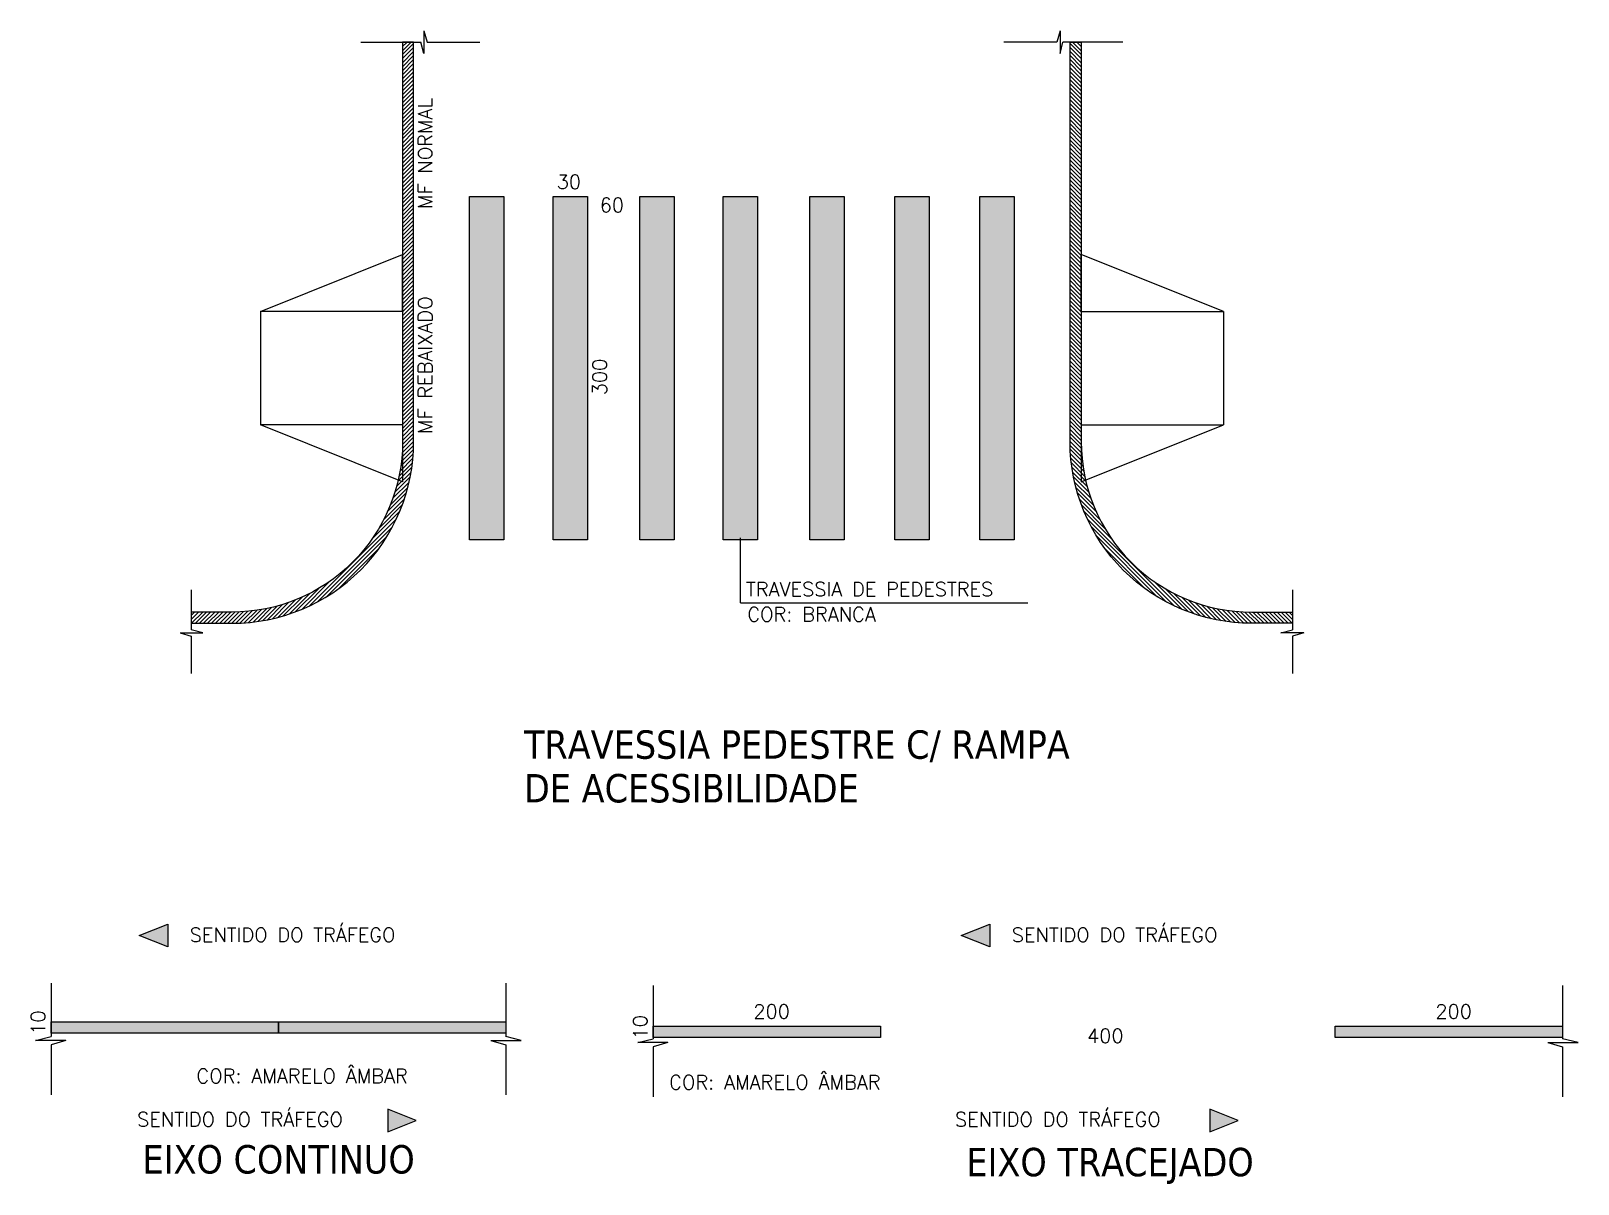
# Model space of a CAD drawing. Header units: inches. Extents: x -156 to 726, y -78 to 271.
# Drawn here: x 562.2 to 725.6, y 148.9 to 270.6 of the extents above; entities that cross this region are included whole.
import ezdxf

# ---------------------------------------------------------------- set-up
doc = ezdxf.new("R2010")
doc.units = ezdxf.units.IN
doc.header["$MEASUREMENT"] = 0
for name, color, linetype in [('COTAS', 6, 'Continuous'), ('HORIZONT', 5, 'Continuous'), ('TEXTOS02', 2, 'Continuous'), ('URB-NOME_RUAS', 2, 'Continuous')]:
    doc.layers.add(name, color=color, linetype=linetype)
doc.styles.add('REGUA80', font='TAHOMA.TTF', dxfattribs={"width": 1.5, "height": 35})
doc.styles.add('ROMANS', font='', dxfattribs={"height": 0.2})
doc.styles.get('ROMANS').set_extended_font_data('romans.shx')

# ---------------------------------------------------------------- blocks, each defined once
blk = doc.blocks.new('ST')
at = {"layer": 'COTAS', "linetype": 'Continuous'}
blk.add_hatch(color=256, dxfattribs=at).paths.add_polyline_path([(0, 0), (-1, -2.51), (1, -2.51)])
blk.add_lwpolyline([(0, 0), (-1, -2.51), (1, -2.51), (0, 0)], close=True, dxfattribs=at)
blk = doc.blocks.new('VD_ANONYM_C67')
at = {"color": 0, "linetype": 'Continuous'}
for p, q in [((7839.66, 1621.01), (7840.42, 1621.77)), ((7839.66, 1621.37), (7840.06, 1621.77)), ((7839.66, 1621.72), (7839.71, 1621.77)), ((7839.66, 1620.66), (7840.64, 1621.64)), ((7839.66, 1620.31), (7840.64, 1621.28)), ((7839.66, 1619.95), (7840.64, 1620.93)), ((7839.66, 1619.6), (7840.64, 1620.58)), ((7839.66, 1619.25), (7840.64, 1620.22)), ((7839.66, 1618.89), (7840.64, 1619.87)), ((7839.66, 1618.54), (7840.64, 1619.51)), ((7839.66, 1618.19), (7840.64, 1619.16)), ((7839.66, 1617.83), (7840.64, 1618.81)), ((7839.66, 1617.48), (7840.64, 1618.45)), ((7839.66, 1617.13), (7840.64, 1618.1)), ((7839.66, 1616.77), (7840.64, 1617.75)), ((7839.66, 1616.42), (7840.64, 1617.39)), ((7839.66, 1616.06), (7840.64, 1617.04)), ((7839.66, 1615.71), (7840.64, 1616.69)), ((7839.66, 1615.36), (7840.64, 1616.33)), ((7839.66, 1615), (7840.64, 1615.98)), ((7839.66, 1614.65), (7840.64, 1615.63)), ((7839.66, 1614.3), (7840.64, 1615.27)), ((7839.66, 1613.94), (7840.64, 1614.92)), ((7839.66, 1613.59), (7840.64, 1614.56)), ((7839.66, 1613.24), (7840.64, 1614.21)), ((7839.66, 1612.88), (7840.64, 1613.86)), ((7839.66, 1612.53), (7840.64, 1613.5)), ((7839.66, 1612.18), (7840.64, 1613.15)), ((7839.66, 1611.82), (7840.64, 1612.8)), ((7839.66, 1611.47), (7840.64, 1612.44)), ((7839.66, 1611.11), (7840.64, 1612.09)), ((7839.66, 1610.76), (7840.64, 1611.74)), ((7839.66, 1610.41), (7840.64, 1611.38)), ((7839.66, 1610.05), (7840.64, 1611.03)), ((7839.66, 1609.7), (7840.64, 1610.68)), ((7839.66, 1609.35), (7840.64, 1610.32)), ((7839.66, 1608.99), (7840.64, 1609.97)), ((7839.66, 1608.64), (7840.64, 1609.61)), ((7839.66, 1608.29), (7840.64, 1609.26)), ((7839.66, 1607.93), (7840.64, 1608.91)), ((7839.66, 1607.58), (7840.64, 1608.55)), ((7839.66, 1607.23), (7840.64, 1608.2)), ((7839.66, 1606.87), (7840.64, 1607.85)), ((7839.66, 1606.52), (7840.64, 1607.49)), ((7839.66, 1606.17), (7840.64, 1607.14)), ((7839.66, 1605.81), (7840.64, 1606.79)), ((7839.66, 1605.46), (7840.64, 1606.43)), ((7839.66, 1605.1), (7840.64, 1606.08)), ((7839.66, 1604.75), (7840.64, 1605.73)), ((7839.66, 1604.4), (7840.64, 1605.37)), ((7839.66, 1604.04), (7840.64, 1605.02)), ((7839.66, 1603.69), (7840.64, 1604.67)), ((7839.66, 1603.34), (7840.64, 1604.31)), ((7839.66, 1602.98), (7840.64, 1603.96)), ((7839.66, 1602.63), (7840.64, 1603.6)), ((7839.66, 1602.28), (7840.64, 1603.25)), ((7839.66, 1601.92), (7840.64, 1602.9)), ((7839.66, 1601.57), (7840.64, 1602.54)), ((7839.66, 1601.22), (7840.64, 1602.19)), ((7839.66, 1600.86), (7840.64, 1601.84)), ((7839.66, 1600.51), (7840.64, 1601.48)), ((7839.66, 1600.15), (7840.64, 1601.13)), ((7839.66, 1599.8), (7840.64, 1600.78)), ((7839.66, 1599.45), (7840.64, 1600.42)), ((7839.66, 1599.09), (7840.64, 1600.07)), ((7839.66, 1598.74), (7840.64, 1599.72)), ((7839.66, 1598.39), (7840.64, 1599.36)), ((7839.66, 1598.03), (7840.64, 1599.01)), ((7839.66, 1597.68), (7840.64, 1598.65)), ((7839.66, 1597.33), (7840.64, 1598.3)), ((7839.66, 1596.97), (7840.64, 1597.95)), ((7839.66, 1596.62), (7840.64, 1597.59)), ((7839.66, 1596.27), (7840.64, 1597.24)), ((7839.66, 1595.91), (7840.64, 1596.89)), ((7839.66, 1595.56), (7840.64, 1596.53)), ((7839.66, 1595.2), (7840.64, 1596.18)), ((7839.66, 1594.85), (7840.64, 1595.83)), ((7839.66, 1594.5), (7840.64, 1595.47)), ((7839.66, 1594.14), (7840.64, 1595.12)), ((7839.66, 1593.79), (7840.64, 1594.77)), ((7839.66, 1593.44), (7840.64, 1594.41)), ((7839.66, 1593.08), (7840.64, 1594.06)), ((7839.66, 1592.73), (7840.64, 1593.7)), ((7839.66, 1592.38), (7840.64, 1593.35)), ((7839.66, 1592.02), (7840.64, 1593)), ((7839.66, 1591.67), (7840.64, 1592.64)), ((7839.66, 1591.32), (7840.64, 1592.29)), ((7839.66, 1590.96), (7840.64, 1591.94)), ((7839.66, 1590.61), (7840.64, 1591.58)), ((7839.66, 1590.26), (7840.64, 1591.23)), ((7839.66, 1589.9), (7840.64, 1590.88)), ((7839.66, 1589.55), (7840.64, 1590.52)), ((7839.66, 1589.19), (7840.64, 1590.17)), ((7839.66, 1588.84), (7840.64, 1589.82)), ((7839.66, 1588.49), (7840.64, 1589.46)), ((7839.66, 1588.13), (7840.64, 1589.11)), ((7839.66, 1587.78), (7840.64, 1588.76)), ((7839.66, 1587.43), (7840.64, 1588.4)), ((7839.66, 1587.07), (7840.64, 1588.05)), ((7839.66, 1586.72), (7840.64, 1587.69)), ((7839.66, 1586.36), (7840.64, 1587.34)), ((7839.56, 1584.85), (7840.62, 1585.91)), ((7839.6, 1585.24), (7840.64, 1586.28)), ((7839.63, 1585.63), (7840.64, 1586.63)), ((7839.65, 1586), (7840.64, 1586.99)), ((7839.26, 1583.13), (7840.48, 1584.35)), ((7839.36, 1583.58), (7840.53, 1584.76)), ((7839.44, 1584.02), (7840.57, 1585.15)), ((7839.51, 1584.44), (7840.6, 1585.54)), ((7838.81, 1581.63), (7840.24, 1583.05)), ((7838.99, 1582.16), (7840.34, 1583.5)), ((7839.14, 1582.65), (7840.42, 1583.93)), ((7838.34, 1580.45), (7839.99, 1582.1)), ((7838.6, 1581.06), (7840.13, 1582.58)), ((7836.94, 1577.99), (7839.41, 1580.45)), ((7837.58, 1578.98), (7839.64, 1581.04)), ((7838.02, 1579.77), (7839.83, 1581.58)), ((7831.45, 1572.14), (7839.13, 1579.82)), ((7832.16, 1572.5), (7838.77, 1579.11)), ((7832.98, 1572.97), (7838.3, 1578.29)), ((7834.04, 1573.67), (7837.6, 1577.23)), ((7830.23, 1571.63), (7832.29, 1573.69)), ((7830.82, 1571.86), (7833.28, 1574.33)), ((7827.34, 1570.85), (7828.62, 1572.13)), ((7827.77, 1570.93), (7829.11, 1572.28)), ((7828.22, 1571.03), (7829.64, 1572.46)), ((7828.69, 1571.14), (7830.21, 1572.67)), ((7829.17, 1571.28), (7830.82, 1572.93)), ((7829.69, 1571.44), (7831.5, 1573.25)), ((7821.07, 1571.3), (7821.37, 1571.6)), ((7821.07, 1570.95), (7821.72, 1571.6)), ((7821.1, 1570.63), (7822.08, 1571.6)), ((7821.45, 1570.63), (7822.43, 1571.6)), ((7821.81, 1570.63), (7822.78, 1571.6)), ((7822.16, 1570.63), (7823.14, 1571.6)), ((7822.51, 1570.63), (7823.49, 1571.6)), ((7822.87, 1570.63), (7823.84, 1571.6)), ((7823.22, 1570.63), (7824.2, 1571.6)), ((7823.58, 1570.63), (7824.55, 1571.6)), ((7823.93, 1570.63), (7824.91, 1571.61)), ((7824.28, 1570.63), (7825.27, 1571.62)), ((7824.64, 1570.63), (7825.64, 1571.64)), ((7824.99, 1570.63), (7826.03, 1571.67)), ((7825.36, 1570.65), (7826.42, 1571.71)), ((7825.73, 1570.67), (7826.83, 1571.76)), ((7826.12, 1570.7), (7827.25, 1571.83)), ((7826.51, 1570.74), (7827.69, 1571.91)), ((7826.92, 1570.79), (7828.14, 1572.01))]:
    blk.add_line(p, q, dxfattribs=at)

msp = doc.modelspace()

# ---------------------------------------------------------------- hatches: boundary and pattern name
at = {"layer": 'HORIZONT', "linetype": 'Continuous'}
h = msp.add_hatch(color=1, dxfattribs=at)
h.paths.add_polyline_path([(612.15, 253.15), (608.54, 253.15), (608.54, 216.91), (612.15, 216.91)])
h.paths.add_polyline_path([(620.97, 253.15), (617.36, 253.15), (617.36, 216.91), (620.97, 216.91)])
h.paths.add_polyline_path([(630.12, 253.15), (626.5, 253.15), (626.5, 216.91), (630.12, 216.91)])
h.paths.add_polyline_path([(638.93, 253.15), (635.31, 253.15), (635.31, 216.91), (638.93, 216.91)])
h.paths.add_polyline_path([(648.07, 253.15), (644.45, 253.15), (644.45, 216.91), (648.07, 216.91)])
h.paths.add_polyline_path([(653.43, 216.91), (657.05, 216.91), (657.05, 253.15), (653.43, 253.15)])
h.paths.add_polyline_path([(662.41, 216.91), (666.03, 216.91), (666.03, 253.15), (662.41, 253.15)])
for points in [[(588.35, 164.83), (564.35, 164.83), (564.35, 166.03), (588.35, 166.03)], [(612.35, 164.83), (588.35, 164.83), (588.35, 166.03), (612.35, 166.03)], [(651.92, 164.35), (627.92, 164.35), (627.92, 165.55), (651.92, 165.55)], [(723.92, 164.35), (699.92, 164.35), (699.92, 165.55), (723.92, 165.55)]]:
    msp.add_hatch(color=1, dxfattribs=at).paths.add_polyline_path(points)

# ---------------------------------------------------------------- linework, layer by layer
at = {"layer": 'HORIZONT', "color": 3, "linetype": 'Continuous'}
for p, q in [((603.7, 270.64), (604.04, 269.46)), ((603.7, 270.64), (603.7, 268.24)), ((670.87, 270.64), (670.52, 269.46)), ((670.87, 270.64), (670.87, 268.24)), ((597.05, 269.46), (603.4, 269.46)), ((603.7, 268.24), (603.4, 269.46)), ((604.04, 269.46), (609.62, 269.46)), ((670.52, 269.46), (664.95, 269.46)), ((670.87, 268.24), (671.17, 269.46)), ((677.51, 269.46), (671.17, 269.46)), ((579.14, 211.62), (579.14, 207.39)), ((579.14, 211.62), (579.14, 207.39)), ((695.42, 211.62), (695.42, 207.39)), ((695.42, 211.62), (695.42, 207.39)), ((577.97, 207.09), (580.37, 207.09)), ((577.97, 207.09), (579.14, 206.74)), ((580.37, 207.09), (579.14, 207.39)), ((579.14, 206.74), (579.14, 202.78)), ((694.19, 207.09), (695.42, 207.39)), ((696.59, 207.09), (694.19, 207.09)), ((696.59, 207.09), (695.42, 206.74)), ((695.42, 206.74), (695.42, 202.78)), ((564.35, 170.1), (564.35, 164.45)), ((612.35, 170.1), (612.35, 164.45)), ((627.92, 169.86), (627.92, 164.22)), ((723.92, 169.86), (723.92, 164.22)), ((723.92, 169.86), (723.92, 164.22)), ((562.71, 164.05), (564.35, 164.45)), ((565.91, 164.05), (562.71, 164.05)), ((565.91, 164.05), (564.35, 163.6)), ((564.35, 163.6), (564.35, 158.32)), ((610.79, 164.05), (612.35, 163.6)), ((610.79, 164.05), (613.99, 164.05)), ((613.99, 164.05), (612.35, 164.45)), ((612.35, 163.6), (612.35, 158.32)), ((626.29, 163.82), (627.92, 164.22)), ((629.48, 163.82), (626.29, 163.82)), ((629.48, 163.82), (627.92, 163.36)), ((627.92, 163.36), (627.92, 158.08)), ((722.36, 163.82), (723.92, 163.36)), ((722.36, 163.82), (725.56, 163.82)), ((725.56, 163.82), (723.92, 164.22)), ((723.92, 163.36), (723.92, 158.08))]:
    msp.add_line(p, q, dxfattribs=at)
at = {"layer": 'HORIZONT', "linetype": 'Continuous'}
for p, q in [((608.54, 216.91), (608.54, 253.15)), ((608.54, 253.15), (612.15, 253.15)), ((612.15, 253.15), (612.15, 216.91)), ((617.36, 216.91), (617.36, 253.15)), ((617.36, 253.15), (620.97, 253.15)), ((620.97, 253.15), (620.97, 216.91)), ((626.5, 216.91), (626.5, 253.15)), ((626.5, 253.15), (630.12, 253.15)), ((630.12, 253.15), (630.12, 216.91)), ((635.31, 216.91), (635.31, 253.15)), ((635.31, 253.15), (638.93, 253.15)), ((638.93, 253.15), (638.93, 216.91)), ((644.45, 216.91), (644.45, 253.15)), ((644.45, 253.15), (648.07, 253.15)), ((648.07, 253.15), (648.07, 216.91)), ((653.43, 216.91), (653.43, 253.15)), ((653.43, 253.15), (657.05, 253.15)), ((657.05, 253.15), (657.05, 216.91)), ((662.41, 216.91), (662.41, 253.15)), ((662.41, 253.15), (666.03, 253.15)), ((666.03, 253.15), (666.03, 216.91)), ((586.45, 241.03), (601.45, 247.03)), ((601.45, 241.03), (601.45, 247.03)), ((673.11, 241.03), (673.11, 247.03)), ((688.11, 241.03), (673.11, 247.03)), ((601.45, 241.03), (586.45, 241.03)), ((586.45, 241.03), (586.45, 229.03)), ((601.45, 241.03), (601.45, 229.03)), ((673.11, 241.03), (688.11, 241.03)), ((673.11, 241.03), (673.11, 229.03)), ((688.11, 241.03), (688.11, 229.03)), ((601.45, 229.03), (586.45, 229.03)), ((601.45, 223.03), (586.45, 229.03)), ((601.45, 229.03), (601.45, 223.03)), ((673.11, 229.03), (688.11, 229.03)), ((673.11, 229.03), (673.11, 223.03)), ((673.11, 223.03), (688.11, 229.03)), ((612.15, 216.91), (608.54, 216.91)), ((620.97, 216.91), (617.36, 216.91)), ((630.12, 216.91), (626.5, 216.91)), ((638.93, 216.91), (635.31, 216.91)), ((648.07, 216.91), (644.45, 216.91)), ((657.05, 216.91), (653.43, 216.91)), ((666.03, 216.91), (662.41, 216.91))]:
    msp.add_line(p, q, dxfattribs=at)
for points in [[(602.63, 227.27), (602.63, 269.46), (601.46, 269.46), (601.46, 227.27, -0.414214), (583.46, 209.27), (579.14, 209.27), (579.14, 208.1), (583.46, 208.1, 0.414214), (602.63, 227.27)], [(671.93, 227.27), (671.93, 269.46), (673.1, 269.46), (673.1, 227.27, 0.414214), (691.1, 209.27), (695.42, 209.27), (695.42, 208.1), (691.1, 208.1, -0.414214), (671.93, 227.27)]]:
    msp.add_lwpolyline(points, format="xyb", close=True, dxfattribs=at)
at = {"layer": 'HORIZONT', "color": 1, "linetype": 'Continuous'}
for points in [[(588.35, 164.83), (564.35, 164.83), (564.35, 166.03), (588.35, 166.03), (588.35, 164.83)], [(612.35, 164.83), (588.35, 164.83), (588.35, 166.03), (612.35, 166.03), (612.35, 164.83)], [(651.92, 164.35), (627.92, 164.35), (627.92, 165.55), (651.92, 165.55), (651.92, 164.35)], [(723.92, 164.35), (699.92, 164.35), (699.92, 165.55), (723.92, 165.55), (723.92, 164.35)]]:
    msp.add_lwpolyline(points, close=True, dxfattribs=at)
at = {"layer": 'URB-NOME_RUAS', "color": 7, "linetype": 'Continuous', "ltscale": 0.25}
for q in [(637.12, 217.1), (667.48, 210.24)]:
    msp.add_line((637.12, 210.24), q, dxfattribs=at)

# ---------------------------------------------------------------- block references
at = {"layer": 'HORIZONT', "color": 1, "linetype": 'Continuous', "yscale": 1.200000000186265, "zscale": 1.20000000018627}
for p, xscale in [((-8806.14, -1676.66), 1.199999999953434), ((10080.7, -1676.66), -1.199999999953434)]:
    msp.add_blockref('VD_ANONYM_C67', p, dxfattribs=dict(at, xscale=xscale))
at = {"layer": 'HORIZONT', "linetype": 'Continuous', "yscale": 1.200000000186265, "zscale": 1.20000000018627}
for p, xscale, rotation in [((573.65, 175.13), -1.200000000186265, 90.00000034462218), ((660.43, 175.13), -1.200000000186265, 90.00000034462218), ((602.91, 155.59), 1.200000000186265, 270.0000001139476), ((689.69, 155.59), 1.200000000186265, 270.0000001139476)]:
    msp.add_blockref('ST', p, dxfattribs=dict(at, xscale=xscale, rotation=rotation))

# ---------------------------------------------------------------- texts
at = {"color": 3, "linetype": 'Continuous', "style": 'REGUA80'}
for s, p in [('TRAVESSIA PEDESTRE C/ RAMPA', (614.28, 193.79)), ('DE ACESSIBILIDADE', (614.28, 189.18)), ('EIXO CONTINUO', (574, 150)), ('EIXO TRACEJADO', (660.98, 149.71))]:
    msp.add_text(s, height=3, dxfattribs=at).set_placement(p)
at = {"layer": 'TEXTOS02', "linetype": 'Continuous', "style": 'ROMANS'}
for s, p in [('MF NORMAL', (604.6, 251.85)), ('MF REBAIXADO', (604.6, 228.09)), ('300', (623.02, 232.17)), ('10', (563.73, 164.64)), ('10', (627.3, 164.16))]:
    msp.add_text(s, height=1.5, rotation=90, dxfattribs=at).set_placement(p)
for s, p in [('30', (617.73, 253.95)), ('60', (622.27, 251.5)), ('TRAVESSIA DE PEDESTRES', (637.72, 210.95)), ('COR: BRANCA', (637.86, 208.29)), ('SENTIDO DO TRÁFEGO', (578.98, 174.45)), ('SENTIDO DO TRÁFEGO', (665.77, 174.45)), ('200', (638.49, 166.35)), ('200', (710.49, 166.35)), ('400', (673.72, 163.78)), ('COR: AMARELO ÂMBAR', (579.7, 159.55)), ('COR: AMARELO ÂMBAR', (629.61, 158.88)), ('SENTIDO DO TRÁFEGO', (573.43, 154.96)), ('SENTIDO DO TRÁFEGO', (659.77, 154.96))]:
    msp.add_text(s, height=1.5, dxfattribs=at).set_placement(p)

doc.saveas('drawing.dxf')
